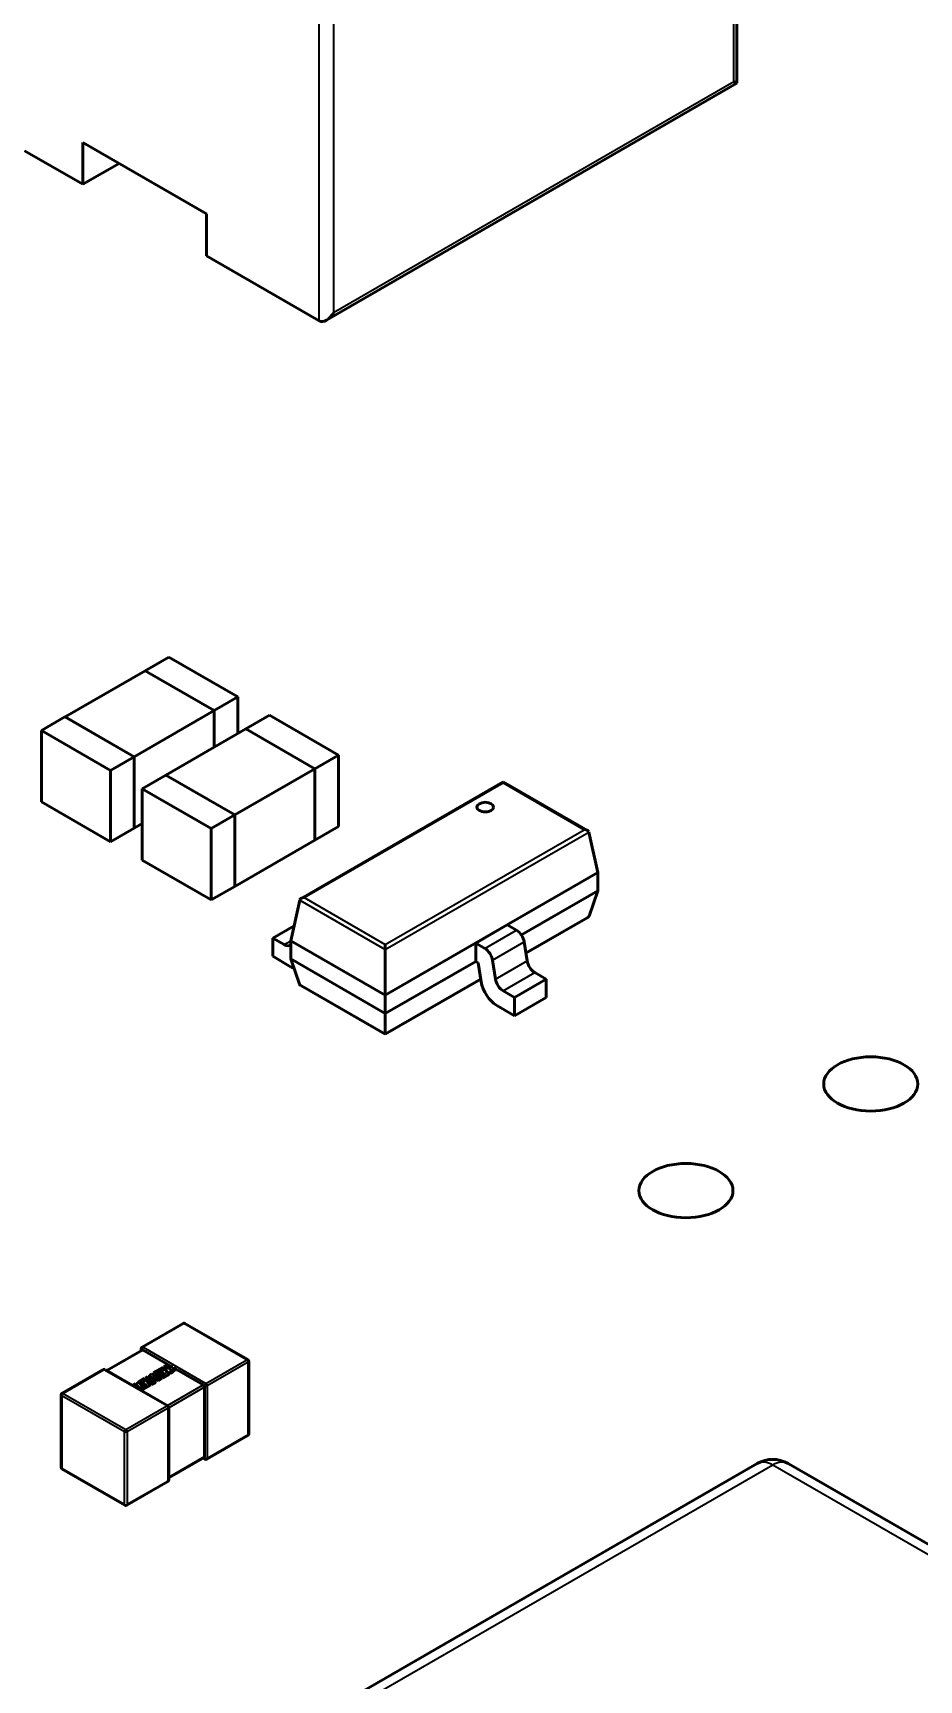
# Model space of a CAD drawing. Header units: millimetres. Extents: x -86 to 841, y -58 to 594.
# Drawn here: x 174.91 to 183.52, y 189 to 205.02 of the extents above; entities that cross this region are included whole.
import ezdxf

# ---------------------------------------------------------------- set-up
doc = ezdxf.new("R2010")
doc.units = ezdxf.units.MM
doc.layers.add('Visible (ISO)', color=7, linetype='Continuous', lineweight=50)
doc.layers.add('Visible Narrow (ISO)', color=7, linetype='Continuous', lineweight=35)

msp = doc.modelspace()

# ---------------------------------------------------------------- linework, layer by layer
at = {"layer": 'Visible (ISO)'}
for p, q in [((181.754, 209.549), (181.754, 204.527)), ((177.765, 202.224), (181.754, 204.527)), ((181.722, 204.545), (181.754, 204.527)), ((174.83, 203.87), (175.396, 203.544)), ((175.396, 203.952), (176.598, 203.258)), ((175.396, 203.952), (175.396, 203.544)), ((175.749, 203.748), (175.396, 203.544)), ((176.598, 203.258), (176.598, 202.85)), ((176.598, 202.85), (177.694, 202.217)), ((176.003, 198.815), (176.232, 198.948)), ((176.232, 198.948), (176.903, 198.56)), ((175.225, 198.366), (176.002, 198.815)), ((176.002, 198.815), (176.673, 198.428)), ((176.674, 198.428), (176.003, 198.815)), ((176.003, 198.815), (176.003, 198.815)), ((176.673, 198.428), (175.896, 197.979)), ((176.673, 198.072), (176.673, 198.428)), ((176.903, 198.56), (176.674, 198.428)), ((176.674, 198.072), (176.674, 198.428)), ((176.903, 198.204), (176.903, 198.56)), ((174.995, 198.234), (175.224, 198.366)), ((175.224, 198.366), (175.895, 197.978)), ((175.896, 197.979), (175.225, 198.366)), ((175.225, 198.365), (175.225, 198.366)), ((176.204, 197.801), (176.981, 198.25)), ((176.981, 198.25), (177.652, 197.862)), ((176.982, 198.25), (177.211, 198.382)), ((177.653, 197.863), (176.982, 198.25)), ((176.982, 198.249), (176.982, 198.25)), ((177.211, 198.382), (177.882, 197.995)), ((175.666, 197.846), (174.995, 198.234)), ((174.995, 197.54), (174.995, 198.234)), ((175.895, 197.978), (175.666, 197.846)), ((175.895, 197.284), (175.895, 197.978)), ((175.896, 197.285), (175.896, 197.979)), ((177.882, 197.995), (177.653, 197.863)), ((177.882, 197.301), (177.882, 197.995)), ((175.666, 197.152), (175.666, 197.846)), ((175.975, 197.668), (176.204, 197.8)), ((176.875, 197.413), (176.204, 197.801)), ((176.204, 197.8), (176.204, 197.801)), ((176.204, 197.8), (176.875, 197.413)), ((177.652, 197.862), (176.875, 197.413)), ((177.652, 197.168), (177.652, 197.862)), ((177.653, 197.169), (177.653, 197.863)), ((176.646, 197.281), (175.975, 197.668)), ((175.975, 196.974), (175.975, 197.668)), ((177.518, 196.601), (179.483, 197.736)), ((179.483, 197.725), (179.483, 197.736)), ((179.483, 197.736), (180.302, 197.263)), ((175.666, 197.152), (174.995, 197.54)), ((175.896, 197.285), (175.895, 197.285)), ((175.975, 197.33), (175.896, 197.285)), ((176.875, 197.413), (176.646, 197.281)), ((176.875, 196.719), (176.875, 197.413)), ((176.875, 196.719), (176.875, 197.413)), ((177.882, 197.301), (177.653, 197.169)), ((175.895, 197.284), (175.666, 197.152)), ((176.646, 196.587), (176.646, 197.281)), ((177.652, 197.168), (176.875, 196.719)), ((177.653, 197.169), (177.652, 197.169)), ((180.402, 196.852), (180.315, 197.247)), ((176.646, 196.587), (175.975, 196.974)), ((178.337, 195.66), (180.402, 196.852)), ((180.402, 196.674), (180.402, 196.852)), ((176.875, 196.719), (176.646, 196.587)), ((176.875, 196.719), (176.875, 196.72)), ((179.66, 196.246), (180.402, 196.674)), ((180.402, 196.674), (180.317, 196.43)), ((177.418, 196.19), (177.505, 196.586)), ((177.243, 196.216), (177.45, 196.336)), ((179.216, 196.167), (179.523, 196.345)), ((179.523, 196.345), (179.611, 196.294)), ((179.703, 196.07), (180.305, 196.417)), ((177.243, 196.216), (177.354, 196.152)), ((177.243, 196.039), (177.243, 196.216)), ((177.418, 196.013), (177.418, 196.19)), ((177.418, 196.19), (178.337, 195.66)), ((179.216, 196.167), (179.303, 196.116)), ((179.216, 195.989), (179.216, 196.167)), ((179.715, 195.995), (179.686, 196.179)), ((177.243, 196.039), (177.417, 195.938)), ((177.418, 196.013), (177.502, 195.769)), ((177.418, 196.013), (178.337, 195.482)), ((178.337, 196.105), (178.337, 196.155)), ((178.337, 195.66), (178.337, 196.105)), ((178.337, 195.482), (179.216, 195.989)), ((179.216, 195.989), (179.24, 195.975)), ((179.269, 195.792), (179.24, 195.975)), ((179.408, 195.818), (179.379, 196.001)), ((179.791, 195.88), (179.902, 195.816)), ((177.515, 195.755), (178.337, 195.281)), ((178.337, 195.281), (179.265, 195.817)), ((179.483, 195.703), (179.594, 195.638)), ((179.594, 195.638), (179.902, 195.816)), ((179.902, 195.638), (179.902, 195.816)), ((178.337, 195.482), (178.337, 195.66)), ((179.42, 195.561), (179.594, 195.461)), ((179.594, 195.461), (179.594, 195.638)), ((179.594, 195.461), (179.902, 195.638)), ((178.337, 195.482), (178.337, 195.287)), ((178.337, 195.287), (178.337, 195.281)), ((175.974, 192.24), (176.372, 192.47)), ((176.39, 192.47), (177, 192.118)), ((175.63, 192.011), (175.974, 192.21)), ((175.965, 192.224), (175.965, 192.204)), ((176.257, 192.051), (175.983, 192.209)), ((175.196, 191.791), (175.594, 192.021)), ((176.223, 191.669), (175.613, 192.021)), ((176.177, 192.041), (176.085, 191.988)), ((176.117, 191.988), (176.164, 192.015)), ((176.12, 191.985), (176.164, 192.011)), ((176.164, 192.015), (176.164, 192.011)), ((176.164, 192.015), (176.179, 191.999)), ((176.164, 192.011), (176.177, 191.998)), ((176.237, 191.978), (176.177, 192.041)), ((176.212, 192.062), (176.186, 192.047)), ((176.186, 192.047), (176.186, 192.043)), ((176.186, 192.047), (176.252, 192.031)), ((176.186, 192.043), (176.252, 192.027)), ((176.271, 192.047), (176.212, 192.062)), ((176.252, 192.031), (176.251, 191.986)), ((176.251, 191.986), (176.279, 192.002)), ((176.279, 192.002), (176.279, 192.043)), ((176.282, 192.036), (176.279, 192.038)), ((176.279, 192.002), (176.279, 191.998)), ((176.281, 192.041), (176.305, 192.017)), ((176.282, 192.036), (176.305, 192.013)), ((176.305, 192.017), (176.314, 192.022)), ((176.305, 192.013), (176.314, 192.018)), ((176.305, 192.017), (176.305, 192.013)), ((176.567, 191.872), (176.314, 192.018)), ((177.01, 192.101), (177.01, 191.397)), ((175.906, 191.885), (175.882, 191.871)), ((175.882, 191.871), (175.882, 191.867)), ((175.882, 191.871), (175.893, 191.859)), ((175.882, 191.867), (175.884, 191.864)), ((175.955, 191.834), (175.906, 191.885)), ((175.995, 191.936), (175.931, 191.899)), ((175.931, 191.899), (175.931, 191.895)), ((175.931, 191.899), (175.942, 191.887)), ((175.931, 191.895), (175.942, 191.883)), ((175.942, 191.887), (175.982, 191.91)), ((175.942, 191.883), (175.982, 191.906)), ((175.942, 191.887), (175.942, 191.883)), ((175.981, 191.848), (175.955, 191.834)), ((175.997, 191.894), (175.961, 191.873)), ((175.961, 191.873), (175.961, 191.869)), ((175.961, 191.873), (175.972, 191.862)), ((175.961, 191.869), (175.972, 191.858)), ((175.962, 191.819), (176.055, 191.873)), ((175.966, 191.817), (176.055, 191.869)), ((175.972, 191.862), (176.009, 191.883)), ((175.972, 191.858), (176.009, 191.879)), ((175.972, 191.862), (175.972, 191.858)), ((176.02, 191.871), (175.981, 191.848)), ((175.982, 191.91), (175.982, 191.906)), ((175.982, 191.91), (175.997, 191.894)), ((175.982, 191.906), (175.995, 191.893)), ((176.055, 191.873), (175.995, 191.936)), ((176.027, 191.954), (176.005, 191.942)), ((176.005, 191.942), (176.005, 191.938)), ((176.005, 191.942), (176.066, 191.879)), ((176.005, 191.938), (176.066, 191.875)), ((176.009, 191.883), (176.009, 191.879)), ((176.009, 191.883), (176.02, 191.871)), ((176.009, 191.879), (176.017, 191.869)), ((176.081, 191.898), (176.027, 191.954)), ((176.068, 191.978), (176.045, 191.965)), ((176.045, 191.965), (176.045, 191.961)), ((176.045, 191.965), (176.081, 191.898)), ((176.045, 191.961), (176.076, 191.903)), ((176.055, 191.873), (176.055, 191.869)), ((176.066, 191.879), (176.103, 191.9)), ((176.066, 191.875), (176.103, 191.896)), ((176.066, 191.879), (176.066, 191.875)), ((176.139, 191.932), (176.068, 191.978)), ((176.103, 191.9), (176.072, 191.953)), ((176.072, 191.953), (176.13, 191.916)), ((176.076, 191.946), (176.13, 191.912)), ((176.085, 191.988), (176.085, 191.984)), ((176.085, 191.988), (176.139, 191.932)), ((176.085, 191.984), (176.129, 191.939)), ((176.103, 191.9), (176.103, 191.896)), ((176.166, 191.937), (176.117, 191.988)), ((176.13, 191.916), (176.166, 191.937)), ((176.13, 191.912), (176.166, 191.933)), ((176.13, 191.916), (176.13, 191.912)), ((176.179, 191.999), (176.143, 191.978)), ((176.143, 191.978), (176.143, 191.974)), ((176.143, 191.978), (176.154, 191.967)), ((176.143, 191.974), (176.154, 191.963)), ((176.154, 191.967), (176.191, 191.988)), ((176.154, 191.963), (176.191, 191.984)), ((176.154, 191.967), (176.154, 191.963)), ((176.202, 191.976), (176.163, 191.954)), ((176.163, 191.954), (176.163, 191.95)), ((176.163, 191.954), (176.175, 191.942)), ((176.163, 191.95), (176.175, 191.938)), ((176.166, 191.937), (176.166, 191.933)), ((176.175, 191.942), (176.237, 191.978)), ((176.175, 191.938), (176.237, 191.974)), ((176.175, 191.942), (176.175, 191.938)), ((176.191, 191.988), (176.191, 191.984)), ((176.191, 191.988), (176.202, 191.976)), ((176.191, 191.984), (176.199, 191.975)), ((176.237, 191.978), (176.237, 191.974)), ((176.251, 191.982), (176.279, 191.998)), ((176.251, 191.986), (176.251, 191.982)), ((176.58, 191.864), (176.577, 191.862)), ((176.58, 191.175), (176.58, 191.849)), ((175.187, 191.775), (175.187, 191.071)), ((176.232, 190.948), (176.232, 191.652)), ((176.603, 191.151), (177, 191.381)), ((173.766, 186.381), (181.952, 191.108)), ((175.196, 191.054), (175.806, 190.702)), ((176.232, 190.968), (176.577, 191.167)), ((176.584, 191.151), (176.567, 191.161)), ((182.252, 191.108), (191.727, 185.637)), ((175.825, 190.702), (176.223, 190.932))]:
    msp.add_line(p, q, dxfattribs=at)
for centre, radius, start, end in [((176.381, 192.454), 0.0187, 60, 120), ((175.983, 192.224), 0.0187, 120, 180), ((175.603, 192.004), 0.0187, 60, 120), ((176.991, 192.101), 0.0187, 0, 60), ((175.205, 191.775), 0.0187, 120, 180), ((176.213, 191.652), 0.0187, 0, 60), ((176.991, 191.397), 0.0187, 300, 0), ((175.205, 191.071), 0.0187, 180, 240), ((176.593, 191.167), 0.0187, 240, 300), ((182.102, 190.848), 0.3, 60, 120), ((176.213, 190.948), 0.0187, 300, 0), ((175.815, 190.718), 0.0187, 240, 300)]:
    msp.add_arc(centre, radius, start, end, dxfattribs=at)
for centre, major_axis, start_param, end_param in [((177.765, 202.339), (0.071, 0.122), 3.141593, 4.712389), ((179.309, 197.398), (-0.0813, 0), 4.450941, 4.973837), ((180.269, 197.244), (0.046, 0), 0.126103, 1.570796), ((177.55, 196.583), (0.046, 0), 1.570796, 3.015489), ((180.272, 196.436), (0.046, 0), 5.497787, 6.085663), ((179.611, 196.205), (-0.0544, 0.0942), 4.122653, 5.497787), ((177.354, 196.241), (0.0544, -0.0942), 5.497787, 6.47973), ((179.303, 196.028), (-0.0544, 0.0942), 4.122653, 5.497787), ((177.417, 196.116), (0.109, -0.188), 5.497787, 5.705971), ((179.791, 195.969), (-0.0544, 0.0942), 0.981061, 2.356194), ((177.547, 195.774), (0.046, 0), 3.339115, 3.926991), ((179.42, 195.739), (-0.109, 0.188), 0.981061, 2.356194), ((179.483, 195.791), (-0.0544, 0.0942), 0.981061, 2.356194), ((175.983, 192.224), (-0.0132, 0.0229), 1.570796, 1.868048), ((176.593, 191.167), (0.0132, -0.0229), 4.415138, 4.712389)]:
    msp.add_ellipse(centre, major_axis=major_axis, ratio=0.57735, start_param=start_param, end_param=end_param, dxfattribs=at)
for centre, major_axis in [((179.309, 197.489), (0.0812, 0)), ((183.055, 194.798), (-0.457, 0)), ((181.259, 193.761), (-0.457, 0))]:
    msp.add_ellipse(centre, major_axis=major_axis, ratio=0.57735, dxfattribs=at)
for points in [[(175.974, 192.21), (175.976, 192.211), (175.98, 192.211), (175.983, 192.209)], [(176.567, 191.872), (176.57, 191.87), (176.573, 191.866), (176.577, 191.862)], [(176.577, 191.862), (176.578, 191.858), (176.58, 191.853), (176.58, 191.849)], [(176.58, 191.175), (176.58, 191.171), (176.578, 191.168), (176.577, 191.167)]]:
    msp.add_open_spline(points, degree=3, dxfattribs=at)
at = {"layer": 'Visible Narrow (ISO)'}
for p, q in [((181.724, 204.544), (181.724, 209.553)), ((177.694, 202.217), (177.694, 207.933)), ((177.835, 207.933), (177.835, 202.299)), ((177.835, 202.299), (181.724, 204.544)), ((177.55, 196.609), (179.483, 197.725)), ((179.483, 197.725), (180.269, 197.27)), ((178.337, 196.155), (180.269, 197.27)), ((178.337, 196.105), (180.315, 197.247)), ((177.505, 196.586), (178.337, 196.105)), ((177.55, 196.609), (178.337, 196.155)), ((179.703, 196.075), (180.317, 196.43)), ((177.354, 196.152), (177.418, 196.189)), ((179.303, 196.116), (179.611, 196.294)), ((179.379, 196.001), (179.686, 196.179)), ((179.408, 195.818), (179.715, 195.995)), ((179.483, 195.703), (179.791, 195.88)), ((177.502, 195.769), (178.337, 195.287)), ((178.337, 195.287), (179.264, 195.822)), ((176.381, 192.469), (175.983, 192.239)), ((176.991, 192.117), (176.381, 192.469)), ((175.983, 192.209), (175.635, 192.008)), ((175.983, 192.239), (176.593, 191.887)), ((175.603, 192.02), (175.205, 191.79)), ((176.213, 191.668), (175.603, 192.02)), ((176.593, 191.887), (176.991, 192.117)), ((177.004, 192.094), (176.606, 191.864)), ((177.004, 191.389), (177.004, 192.094)), ((176.219, 191.671), (176.567, 191.872)), ((176.58, 191.849), (176.232, 191.648)), ((176.606, 191.864), (176.606, 191.16)), ((175.802, 191.415), (175.192, 191.767)), ((175.192, 191.767), (175.192, 191.063)), ((175.205, 191.79), (175.815, 191.438)), ((175.815, 191.438), (176.213, 191.668)), ((176.226, 191.645), (175.829, 191.415)), ((176.226, 190.94), (176.226, 191.645)), ((175.802, 190.711), (175.802, 191.415)), ((175.829, 191.415), (175.829, 190.711)), ((176.606, 191.16), (177.004, 191.389)), ((182.102, 191.093), (173.853, 186.331)), ((175.192, 191.063), (175.802, 190.711)), ((176.232, 190.974), (176.58, 191.175)), ((191.577, 185.623), (182.102, 191.093)), ((175.829, 190.711), (176.226, 190.94))]:
    msp.add_line(p, q, dxfattribs=at)
for centre, major_axis, start_param, end_param in [((176.381, 192.454), (-0.0094, 0.0162), 5.497787, 6.283185), ((176.381, 192.454), (0.0094, 0.0162), 0, 0.785398), ((175.983, 192.224), (-0.0187, 0), 0, 0.785398), ((175.983, 192.224), (0.0094, 0.0162), 0.785398, 2.356194), ((175.983, 192.224), (-0.0094, 0.0162), 5.497787, 6.283185), ((175.603, 192.004), (-0.0094, 0.0162), 5.497787, 6.283185), ((175.603, 192.004), (0.0094, 0.0162), 0, 0.785398), ((176.991, 192.101), (0.0094, 0.0162), 0, 0.785398), ((176.991, 192.101), (-0.0094, 0.0162), 3.926991, 5.497787), ((176.991, 192.101), (0.0187, 0), 5.497787, 6.283185), ((176.593, 191.872), (-0.0094, -0.0162), 3.926991, 5.497787), ((176.593, 191.872), (-0.0187, 0), 0.785398, 2.356195), ((176.593, 191.872), (-0.0094, 0.0162), 3.926991, 5.497787), ((175.205, 191.775), (-0.0187, 0), 0, 0.785398), ((175.205, 191.775), (-0.0094, -0.0162), 3.926991, 5.497787), ((175.205, 191.775), (-0.0094, 0.0162), 5.497787, 6.283185), ((176.213, 191.652), (0.0094, 0.0162), 0, 0.785398), ((176.213, 191.652), (-0.0094, 0.0162), 3.926991, 5.497787), ((176.213, 191.652), (0.0187, 0), 5.497787, 6.283185), ((175.815, 191.423), (0.0094, 0.0162), 0.785398, 2.356194), ((175.815, 191.423), (0.0187, 0), 3.926991, 5.497787), ((175.815, 191.423), (-0.0094, 0.0162), 3.926991, 5.497787), ((176.991, 191.397), (0.0094, -0.0162), 0, 0.785398), ((176.991, 191.397), (0.0187, 0), 5.497787, 6.283185), ((175.205, 191.071), (-0.0187, 0), 0, 0.785398), ((175.205, 191.071), (-0.0094, -0.0162), 5.497787, 6.283185), ((176.593, 191.167), (-0.0094, -0.0162), 5.497787, 6.283185), ((176.593, 191.167), (-0.0187, 0), 0.785398, 2.356195), ((176.593, 191.167), (0.0094, -0.0162), 0, 0.785398), ((182.102, 190.848), (-0.15, 0.26), 5.497787, 6.283185), ((182.102, 190.848), (0.15, 0.26), 0, 0.785398), ((176.213, 190.948), (0.0094, -0.0162), 0, 0.785398), ((176.213, 190.948), (0.0187, 0), 5.497787, 6.283185), ((175.815, 190.718), (-0.0094, -0.0162), 5.497787, 6.283185), ((175.815, 190.718), (0.0187, 0), 3.926991, 5.497787), ((175.815, 190.718), (0.0094, -0.0162), 0, 0.785398)]:
    msp.add_ellipse(centre, major_axis=major_axis, ratio=0.57735, start_param=start_param, end_param=end_param, dxfattribs=at)

doc.saveas('drawing.dxf')
